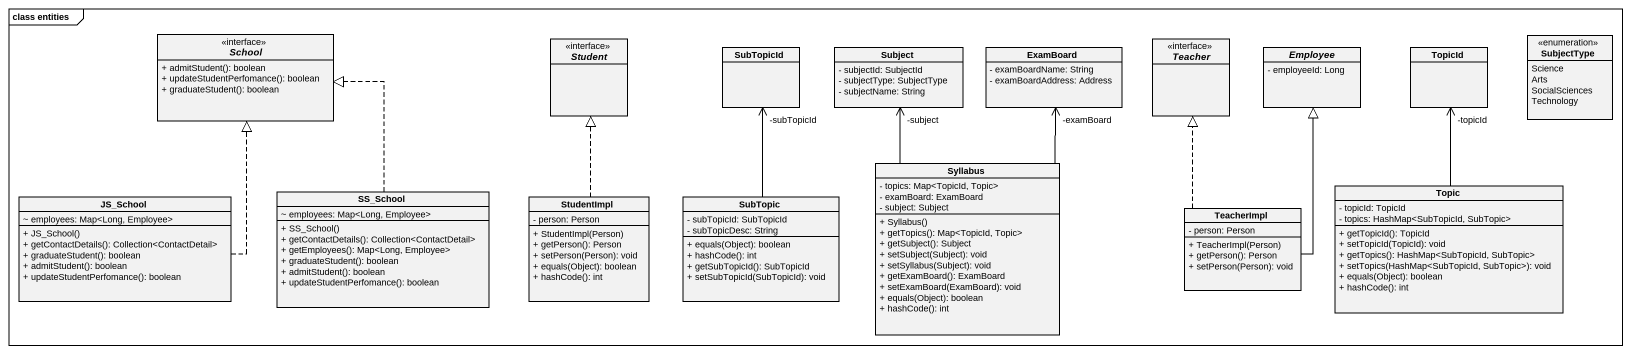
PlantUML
@startuml
mainframe class entities
hide circle
hide empty members
skinparam classAttributeIconSize 0
interface School <<interface>> {
  + admitStudent(): boolean
  + updateStudentPerfomance(): boolean
  + graduateStudent(): boolean
}
interface Student <<interface>>
class SubTopicId
class Subject {
  - subjectId: SubjectId
  - subjectType: SubjectType
  - subjectName: String
}
class ExamBoard {
  - examBoardName: String
  - examBoardAddress: Address
}
interface Teacher <<interface>>
abstract class Employee {
  - employeeId: Long
}
class TopicId
enum SubjectType {
  Science
  Arts
  SocialSciences
  Technology
}
class Syllabus {
  - topics: Map<TopicId, Topic>
  - examBoard: ExamBoard
  - subject: Subject
  + Syllabus()
  + getTopics(): Map<TopicId, Topic>
  + getSubject(): Subject
  + setSubject(Subject): void
  + setSyllabus(Subject): void
  + getExamBoard(): ExamBoard
  + setExamBoard(ExamBoard): void
  + equals(Object): boolean
  + hashCode(): int
}
class JS_School {
  ~ employees: Map<Long, Employee>
  + JS_School()
  + getContactDetails(): Collection<ContactDetail>
  + graduateStudent(): boolean
  + admitStudent(): boolean
  + updateStudentPerfomance(): boolean
}
class SS_School {
  ~ employees: Map<Long, Employee>
  + SS_School()
  + getContactDetails(): Collection<ContactDetail>
  + getEmployees(): Map<Long, Employee>
  + graduateStudent(): boolean
  + admitStudent(): boolean
  + updateStudentPerfomance(): boolean
}
class StudentImpl {
  - person: Person
  + StudentImpl(Person)
  + getPerson(): Person
  + setPerson(Person): void
  + equals(Object): boolean
  + hashCode(): int
}
class SubTopic {
  - subTopicId: SubTopicId
  - subTopicDesc: String
  + equals(Object): boolean
  + hashCode(): int
  + getSubTopicId(): SubTopicId
  + setSubTopicId(SubTopicId): void
}
class TeacherImpl {
  - person: Person
  + TeacherImpl(Person)
  + getPerson(): Person
  + setPerson(Person): void
}
class Topic {
  - topicId: TopicId
  - topics: HashMap<SubTopicId, SubTopic>
  + getTopicId(): TopicId
  + setTopicId(TopicId): void
  + getTopics(): HashMap<SubTopicId, SubTopic>
  + setTopics(HashMap<SubTopicId, SubTopic>): void
  + equals(Object): boolean
  + hashCode(): int
}
Syllabus -up-> "-subject" Subject
Syllabus -up-> "-examBoard" ExamBoard
JS_School .up.|> School
SS_School .up.|> School
StudentImpl .up.|> Student
SubTopic -up-> "-subTopicId" SubTopicId
TeacherImpl .up.|> Teacher
TeacherImpl -up-|> Employee
Topic -up-> "-topicId" TopicId
@enduml
